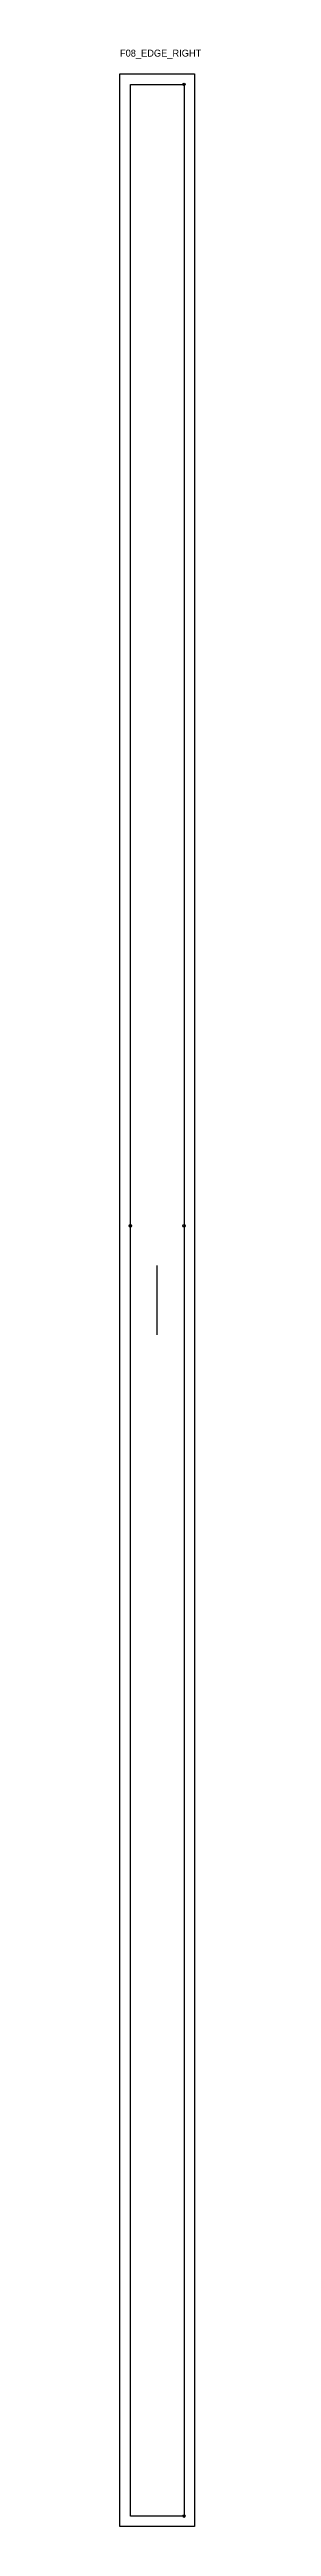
# Model space of a CAD drawing. Header units: millimetres. Extents: x -12 to 82, y -12 to 2842.
import ezdxf

# ---------------------------------------------------------------- set-up
doc = ezdxf.new("R2010")
doc.units = ezdxf.units.MM
for name, color, linetype in [('CUT', 1, 'Continuous'), ('GRAIN', 3, 'Continuous'), ('ID', 7, 'Continuous'), ('NOTCH', 2, 'Continuous'), ('SEAM', 5, 'Continuous')]:
    doc.layers.add(name, color=color, linetype=linetype)

msp = doc.modelspace()

# ---------------------------------------------------------------- linework, layer by layer
at = {"layer": 'CUT'}
msp.add_lwpolyline([(-12, -12), (-12, 49.6), (-12, 97.8), (-12, 144.5), (-12, 189.3), (-12, 232.1), (-12, 273.4), (-12, 315.1), (-12, 356.1), (-12, 395.8), (-12, 433.3), (-12, 467), (-12, 497.5), (-12, 525), (-12, 551.7), (-12, 578.1), (-12, 603.8), (-12, 628.6), (-12, 652.5), (-12, 675.7), (-12, 698.9), (-12, 722.5), (-12, 746.9), (-12, 772.1), (-12, 797.9), (-12, 823.9), (-12, 849.8), (-12, 875.5), (-12, 900.9), (-12, 926.4), (-12, 952.2), (-12, 978.2), (-12, 1004.9), (-12, 1031.1), (-12, 1056.2), (-12, 1091.7), (-12, 1133.6), (-12, 1174.6), (-12, 1207.8), (-12, 1231.6), (-12, 1254.7), (-12, 1277.8), (-12, 1301), (-12, 1324.1), (-12, 1347.2), (-12, 1370.4), (-12, 1393.5), (-12, 1416.7), (-12, 1439.9), (-12, 1463.1), (-12, 1486.4), (-12, 1509.6), (-12, 1532.9), (-12, 1556.1), (-12, 1579.3), (-12, 1602.5), (-12, 1625.7), (-12, 1649), (-12, 1672.2), (-12, 1695.4), (-12, 1718.7), (-12, 1741.9), (-12, 1765.2), (-12, 1788.5), (-12, 1811.7), (-12, 1835), (-12, 1858.3), (-12, 1881.7), (-12, 1905), (-12, 1928.3), (-12, 1951.7), (-12, 1975.1), (-12, 1998.5), (-12, 2021.9), (-12, 2045.3), (-12, 2068.8), (-12, 2092.4), (-12, 2116), (-12, 2139.6), (-12, 2163.3), (-12, 2187.1), (-12, 2211), (-12, 2235.1), (-12, 2259.3), (-12, 2283.7), (-12, 2308.4), (-12, 2333.3), (-12, 2358.5), (-12, 2384), (-12, 2410), (-12, 2436.5), (-12, 2463.5), (-12, 2491.7), (-12, 2521.5), (-12, 2553.4), (-12, 2587.3), (-12, 2624.2), (-12, 2668.8), (-12, 2728.6), (-12, 2813.4), (74, 2813.4), (74, 2728.6), (74, 2668.8), (74, 2624.2), (74, 2587.3), (74, 2553.4), (74, 2521.5), (74, 2491.7), (74, 2463.5), (74, 2436.5), (74, 2410), (74, 2384), (74, 2358.5), (74, 2333.3), (74, 2308.4), (74, 2283.7), (74, 2259.3), (74, 2235.1), (74, 2211), (74, 2187.1), (74, 2163.3), (74, 2139.6), (74, 2116), (74, 2092.4), (74, 2068.8), (74, 2045.3), (74, 2021.9), (74, 1998.5), (74, 1975.1), (74, 1951.7), (74, 1928.3), (74, 1905), (74, 1881.7), (74, 1858.3), (74, 1835), (74, 1811.7), (74, 1788.5), (74, 1765.2), (74, 1741.9), (74, 1718.7), (74, 1695.4), (74, 1672.2), (74, 1649), (74, 1625.7), (74, 1602.5), (74, 1579.3), (74, 1556.1), (74, 1532.9), (74, 1509.6), (74, 1486.4), (74, 1463.1), (74, 1439.9), (74, 1416.7), (74, 1393.5), (74, 1370.4), (74, 1347.2), (74, 1324.1), (74, 1301), (74, 1277.8), (74, 1254.7), (74, 1231.6), (74, 1207.8), (74, 1174.6), (74, 1133.6), (74, 1091.7), (74, 1056.2), (74, 1031.1), (74, 1004.9), (74, 978.2), (74, 952.2), (74, 926.4), (74, 900.9), (74, 875.5), (74, 849.8), (74, 823.9), (74, 797.9), (74, 772.1), (74, 746.9), (74, 722.5), (74, 698.9), (74, 675.7), (74, 652.5), (74, 628.6), (74, 603.8), (74, 578.1), (74, 551.7), (74, 525), (74, 497.5), (74, 467), (74, 433.3), (74, 395.8), (74, 356.1), (74, 315.1), (74, 273.4), (74, 232.1), (74, 189.3), (74, 144.5), (74, 97.8), (74, 49.6), (74, -12), (-12, -12)], close=True, dxfattribs=at)
at = {"layer": 'GRAIN'}
msp.add_line((31, 1360.7), (31, 1440.7), dxfattribs=at)
at = {"layer": 'NOTCH'}
for centre in [(62, 2801.4), (0, 1486.4), (62, 1486.4), (62, 0)]:
    msp.add_circle(centre, 1.5, dxfattribs=at)
at = {"layer": 'SEAM'}
msp.add_lwpolyline([(0, 0), (0, 49.6), (0, 97.8), (0, 144.5), (0, 189.3), (0, 232.1), (0, 273.4), (0, 315.1), (0, 356.1), (0, 395.8), (0, 433.3), (0, 467), (0, 497.5), (0, 525), (0, 551.7), (0, 578.1), (0, 603.8), (0, 628.6), (0, 652.5), (0, 675.7), (0, 698.9), (0, 722.5), (0, 746.9), (0, 772.1), (0, 797.9), (0, 823.9), (0, 849.8), (0, 875.5), (0, 900.9), (0, 926.4), (0, 952.2), (0, 978.2), (0, 1004.9), (0, 1031.1), (0, 1056.2), (0, 1091.7), (0, 1133.6), (0, 1174.6), (0, 1207.8), (0, 1231.6), (0, 1254.7), (0, 1277.8), (0, 1301), (0, 1324.1), (0, 1347.2), (0, 1370.4), (0, 1393.5), (0, 1416.7), (0, 1439.9), (0, 1463.1), (0, 1486.4), (0, 1509.6), (0, 1532.9), (0, 1556.1), (0, 1579.3), (0, 1602.5), (0, 1625.7), (0, 1649), (0, 1672.2), (0, 1695.4), (0, 1718.7), (0, 1741.9), (0, 1765.2), (0, 1788.5), (0, 1811.7), (0, 1835), (0, 1858.3), (0, 1881.7), (0, 1905), (0, 1928.3), (0, 1951.7), (0, 1975.1), (0, 1998.5), (0, 2021.9), (0, 2045.3), (0, 2068.8), (0, 2092.4), (0, 2116), (0, 2139.6), (0, 2163.3), (0, 2187.1), (0, 2211), (0, 2235.1), (0, 2259.3), (0, 2283.7), (0, 2308.4), (0, 2333.3), (0, 2358.5), (0, 2384), (0, 2410), (0, 2436.5), (0, 2463.5), (0, 2491.7), (0, 2521.5), (0, 2553.4), (0, 2587.3), (0, 2624.2), (0, 2668.8), (0, 2728.6), (0, 2801.4), (62, 2801.4), (62, 2728.6), (62, 2668.8), (62, 2624.2), (62, 2587.3), (62, 2553.4), (62, 2521.5), (62, 2491.7), (62, 2463.5), (62, 2436.5), (62, 2410), (62, 2384), (62, 2358.5), (62, 2333.3), (62, 2308.4), (62, 2283.7), (62, 2259.3), (62, 2235.1), (62, 2211), (62, 2187.1), (62, 2163.3), (62, 2139.6), (62, 2116), (62, 2092.4), (62, 2068.8), (62, 2045.3), (62, 2021.9), (62, 1998.5), (62, 1975.1), (62, 1951.7), (62, 1928.3), (62, 1905), (62, 1881.7), (62, 1858.3), (62, 1835), (62, 1811.7), (62, 1788.5), (62, 1765.2), (62, 1741.9), (62, 1718.7), (62, 1695.4), (62, 1672.2), (62, 1649), (62, 1625.7), (62, 1602.5), (62, 1579.3), (62, 1556.1), (62, 1532.9), (62, 1509.6), (62, 1486.4), (62, 1463.1), (62, 1439.9), (62, 1416.7), (62, 1393.5), (62, 1370.4), (62, 1347.2), (62, 1324.1), (62, 1301), (62, 1277.8), (62, 1254.7), (62, 1231.6), (62, 1207.8), (62, 1174.6), (62, 1133.6), (62, 1091.7), (62, 1056.2), (62, 1031.1), (62, 1004.9), (62, 978.2), (62, 952.2), (62, 926.4), (62, 900.9), (62, 875.5), (62, 849.8), (62, 823.9), (62, 797.9), (62, 772.1), (62, 746.9), (62, 722.5), (62, 698.9), (62, 675.7), (62, 652.5), (62, 628.6), (62, 603.8), (62, 578.1), (62, 551.7), (62, 525), (62, 497.5), (62, 467), (62, 433.3), (62, 395.8), (62, 356.1), (62, 315.1), (62, 273.4), (62, 232.1), (62, 189.3), (62, 144.5), (62, 97.8), (62, 49.6), (62, 0)], close=True, dxfattribs=at)

# ---------------------------------------------------------------- texts
at = {"layer": 'ID'}
msp.add_text('F08_EDGE_RIGHT', height=8, dxfattribs=at).set_placement((-12, 2833.4))

doc.saveas('drawing.dxf')
